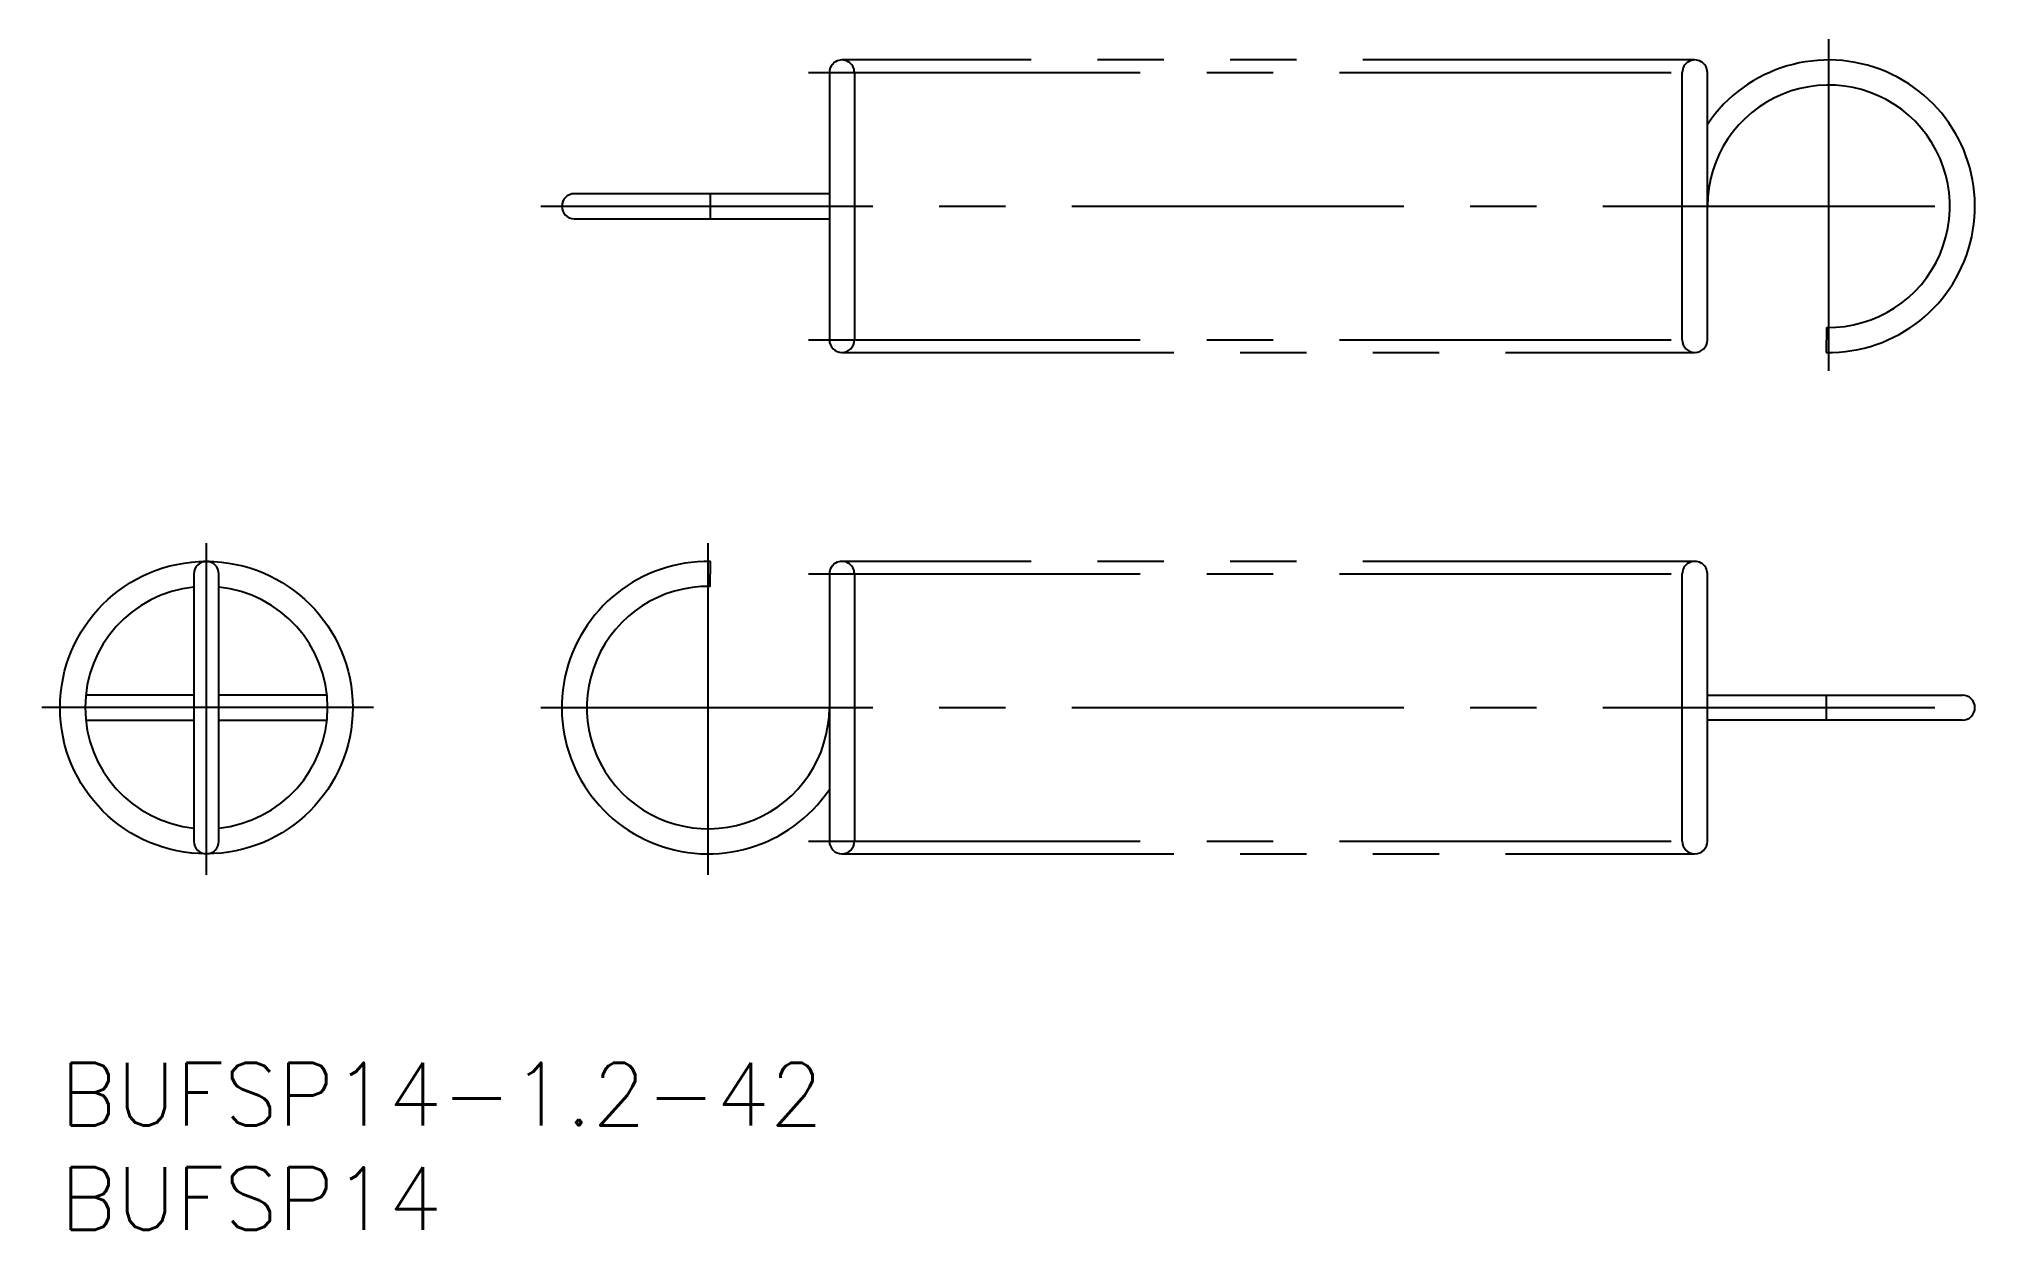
# Model space of a CAD drawing. Extents: x -1 to 92.6, y -8 to 49.
import ezdxf

# ---------------------------------------------------------------- set-up
doc = ezdxf.new("R2010")
doc.units = 0
doc.header["$LTSCALE"] = 0.5
doc.linetypes.add('CENTER', pattern=[50.8, 31.75, -6.35, 6.35, -6.35])
doc.linetypes.add('PHANTOM', pattern=[63.5, 31.75, -6.35, 6.35, -6.35, 6.35, -6.35])
for name, color, linetype in [('MSM_CENTER', 1, 'CENTER'), ('MSM_CONTINUOUS', 7, 'CONTINUOUS'), ('MSM_IMAGINARY', 6, 'PHANTOM'), ('MSM_PART_NUMBER', 7, 'CONTINUOUS')]:
    doc.layers.add(name, color=color, linetype=linetype)
doc.styles.get("Standard").update_dxf_attribs({"font": 'txt.shx', "height": 3, "bigfont": 'bigfont.shx'})

# ---------------------------------------------------------------- blocks, each defined once
blk = doc.blocks.new('*U16')
at = {"layer": 'MSM_PART_NUMBER'}
blk.add_text('BUFSP14-1.2-42', height=3, dxfattribs=at).set_placement((0, -3))
blk = doc.blocks.new('*U17')
at = {"layer": 'MSM_PART_NUMBER'}
blk.add_text('BUFSP14', height=3, dxfattribs=at).set_placement((0, -8))

msp = doc.modelspace()

# ---------------------------------------------------------------- linework, layer by layer
at = {"layer": 'MSM_CENTER'}
for p, q in [((84.6, 49), (84.6, 33)), ((35.8, 47.4), (79.8, 47.4)), ((23, 41), (92.6, 41)), ((35.8, 34.6), (79.8, 34.6)), ((7, 9), (7, 25)), ((31, 9), (31, 25)), ((35.8, 23.4), (79.8, 23.4)), ((15, 17), (-1, 17)), ((23, 17), (92.6, 17)), ((35.8, 10.6), (79.8, 10.6))]:
    msp.add_line(p, q, dxfattribs=at)
at = {"layer": 'MSM_CONTINUOUS'}
for p, q in [((36.8, 47.4), (36.8, 34.6)), ((38, 47.4), (38, 34.6)), ((77.6, 34.6), (77.6, 47.4)), ((78.8, 34.6), (78.8, 47.4)), ((36.8, 41.6), (24.6, 41.6)), ((24.6, 40.4), (36.8, 40.4)), ((84.499, 35.201), (84.478, 34.001)), ((31.101, 22.799), (31.122, 23.999)), ((6.4, 23.4), (6.4, 10.6)), ((7.6, 10.6), (7.6, 23.4)), ((36.8, 23.4), (36.8, 10.6)), ((38, 23.4), (38, 10.6)), ((77.6, 10.6), (77.6, 23.4)), ((78.8, 10.6), (78.8, 23.4)), ((6.4, 17.6), (1.231, 17.6)), ((12.769, 17.6), (7.6, 17.6)), ((78.8, 17.6), (91, 17.6)), ((1.231, 16.4), (6.4, 16.4)), ((7.6, 16.4), (12.769, 16.4)), ((91, 16.4), (78.8, 16.4))]:
    msp.add_line(p, q, dxfattribs=at)
msp.add_circle((7, 17), 7, dxfattribs=at)
for centre, radius, start, end in [((37.4, 47.4), 0.6, 0, 180.00002), ((78.2, 47.4), 0.6, 0, 180.00002), ((84.6, 41), 7, 269, 145.95227), ((84.6, 41), 5.8, 269, 180), ((24.6, 41), 0.6, 90, 270), ((13.913, 41), 17.209, 358.00115, 1.99716), ((37.4, 34.6), 0.6, 180, 359.99998), ((78.2, 34.6), 0.6, 180, 359.99998), ((7, 23.4), 0.6, 0, 180), ((31, 17), 7, 89, 325.95227), ((37.4, 23.4), 0.6, 0, 180.00002), ((78.2, 23.4), 0.6, 0, 180.00002), ((7, 17), 5.8, 95.93777, 264.06223), ((7, 17), 5.8, 275.93777, 84.06223), ((31, 17), 5.8, 89, 0), ((101.687, 17), 17.209, 178.00284, 181.99885), ((91, 17), 0.6, 270, 90), ((7, 10.6), 0.6, 180, 0), ((37.4, 10.6), 0.6, 180, 359.99998), ((78.2, 10.6), 0.6, 180, 359.99998)]:
    msp.add_arc(centre, radius, start, end, dxfattribs=at)
at = {"layer": 'MSM_IMAGINARY'}
for p, q in [((78.2, 48), (37.4, 48)), ((37.4, 34), (78.2, 34)), ((78.2, 24), (37.4, 24)), ((37.4, 10), (78.2, 10))]:
    msp.add_line(p, q, dxfattribs=at)

# ---------------------------------------------------------------- block references
at = {"layer": 'MSM_CONTINUOUS'}
for name in ['*U16', '*U17']:
    msp.add_blockref(name, (0, 0), dxfattribs=at)

doc.saveas('drawing.dxf')
